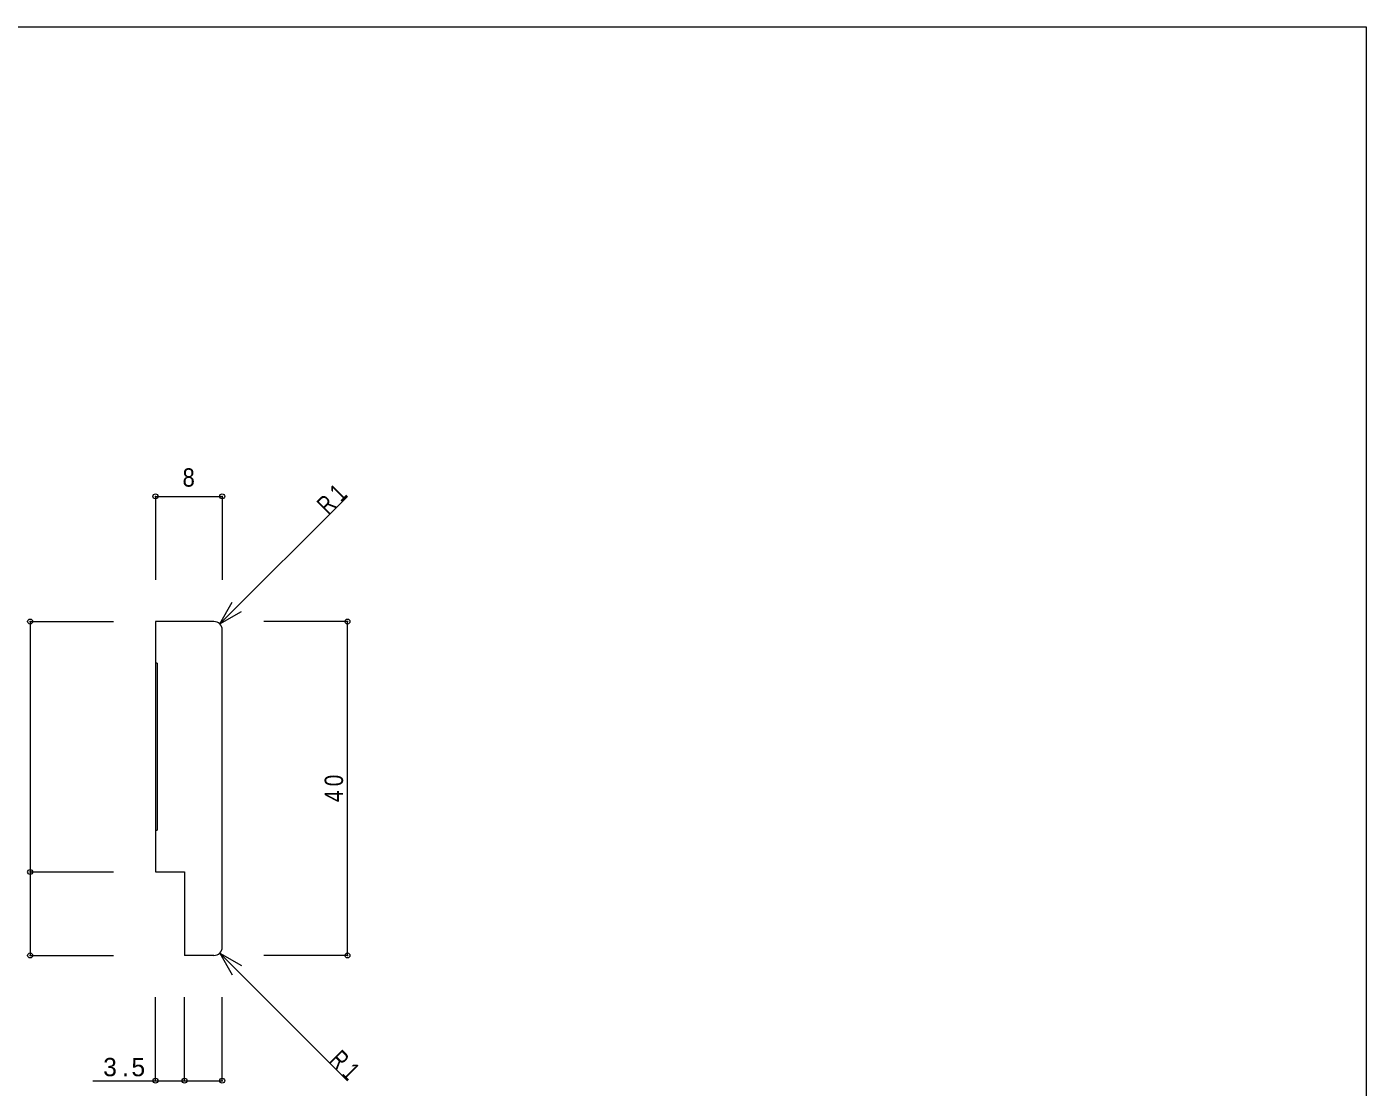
# Model space of a CAD drawing. Units: millimetres, scale not verified. Extents: x -141 to 141, y -98 to 98.
# Drawn here: x -19.4 to 141, y -29.5 to 97.5 of the extents above; entities that cross this region are included whole.
import ezdxf
from ezdxf.enums import TextEntityAlignment as Align

# ---------------------------------------------------------------- set-up
doc = ezdxf.new("R2010")
doc.units = ezdxf.units.MM
doc.header["$PDMODE"] = 32
doc.header["$PDSIZE"] = 0.6
for name, color, linetype, lineweight in [('0-0_ＫＢ製品', 2, 'Continuous', 9), ('0-3_寸法', 4, 'Continuous', 9), ('0-4_引出線字', 4, 'Continuous', 9), ('0-8_他製品', 7, 'Continuous', 9), ('F-0_図面枠', 5, 'Continuous', 9)]:
    doc.layers.add(name, color=color, linetype=linetype, lineweight=lineweight)
doc.styles.add('HGｺﾞｼｯｸM', font='')
doc.styles.get('HGｺﾞｼｯｸM').set_extended_font_data('HGｺﾞｼｯｸM')

msp = doc.modelspace()

# ---------------------------------------------------------------- linework, layer by layer
at = {"layer": '0-0_ＫＢ製品'}
for p, q in [((3, 26.25), (-4, 26.25)), ((4, -12.75), (4, 25.25)), ((3, -13.75), (-0.5, -13.75))]:
    msp.add_line(p, q, dxfattribs=at)
msp.add_lwpolyline([(-4, 26.25), (-4, -3.75), (-0.5, -3.75), (-0.5, -13.75)], dxfattribs=at)
for centre, start, end in [((3, 25.25), 0, 90), ((3, -12.75), 270, 0)]:
    msp.add_arc(centre, 1, start, end, dxfattribs=at)
at = {"layer": '0-3_寸法'}
for p, q in [((-4, 41.25), (4, 41.25)), ((-4, 41.25), (-4, 31.25)), ((4, 41.25), (4, 31.25)), ((3.707, 25.957), (5.207, 28.555)), ((3.707, 25.957), (6.305, 27.457)), ((-19, 26.25), (-19, -3.75)), ((-19, 26.25), (-9, 26.25)), ((19, 26.25), (9, 26.25)), ((19, -13.75), (19, 26.25)), ((-19, -3.75), (-9, -3.75)), ((-19, -3.75), (-19, -13.75)), ((-19, -13.75), (-9, -13.75)), ((3.707, -13.457), (5.207, -16.055)), ((3.707, -13.457), (6.305, -14.957)), ((19, -13.75), (9, -13.75)), ((-4, -28.75), (-4, -18.75)), ((-0.5, -28.75), (-0.5, -18.75)), ((4, -28.75), (4, -18.75)), ((-11.5, -28.75), (-0.5, -28.75)), ((-0.5, -28.75), (4, -28.75))]:
    msp.add_line(p, q, dxfattribs=at)
for p in [(-4, 41.25), (4, 41.25), (-19, 26.25), (19, 26.25), (-19, -3.75), (-19, -13.75), (19, -13.75), (-4, -28.75), (-0.5, -28.75), (4, -28.75)]:
    msp.add_point(p, dxfattribs=at)
at = {"layer": '0-4_引出線字'}
for p, q in [((3.707, 25.957), (19, 41.25)), ((3.707, -13.457), (19, -28.75))]:
    msp.add_line(p, q, dxfattribs=at)
at = {"layer": '0-8_他製品'}
for p, q in [((-3.8, 21.25), (-4, 21.25)), ((-3.8, 21.25), (-3.8, 1.25)), ((-4, 1.25), (-3.8, 1.25))]:
    msp.add_line(p, q, dxfattribs=at)
at = {"layer": 'F-0_図面枠'}
for p, q in [((-141, 97.5), (141, 97.5)), ((141, 97.5), (141, -97.5))]:
    msp.add_line(p, q, dxfattribs=at)

# ---------------------------------------------------------------- texts
at = {"layer": '0-3_寸法', "color": 7, "style": 'HGｺﾞｼｯｸM', "width": 0.9}
msp.add_text('8', height=2.199, dxfattribs=at).set_placement((-0.75, 41.75), align=Align.BOTTOM_LEFT)
at = {"layer": '0-3_寸法', "color": 7, "char_height": 2.199, "attachment_point": 7, "style": 'HGｺﾞｼｯｸM'}
for s, insert, rotation in [('\\T1.36;\\W0.75;R1', (16.702, 38.952), 45), ('\\T1.36;\\W0.85;40', (18.5, 4.625), 90), ('\\T1.36;\\W0.75;R1', (16.702, -26.452), 315)]:
    msp.add_mtext(s, dxfattribs=dict(at, insert=insert, rotation=rotation))
at = {"layer": '0-3_寸法', "color": 7, "insert": (-10.25, -28.25), "char_height": 2.199, "attachment_point": 7, "style": 'HGｺﾞｼｯｸM'}
msp.add_mtext('\\T1.38;3.5', dxfattribs=at)

doc.saveas('drawing.dxf')
